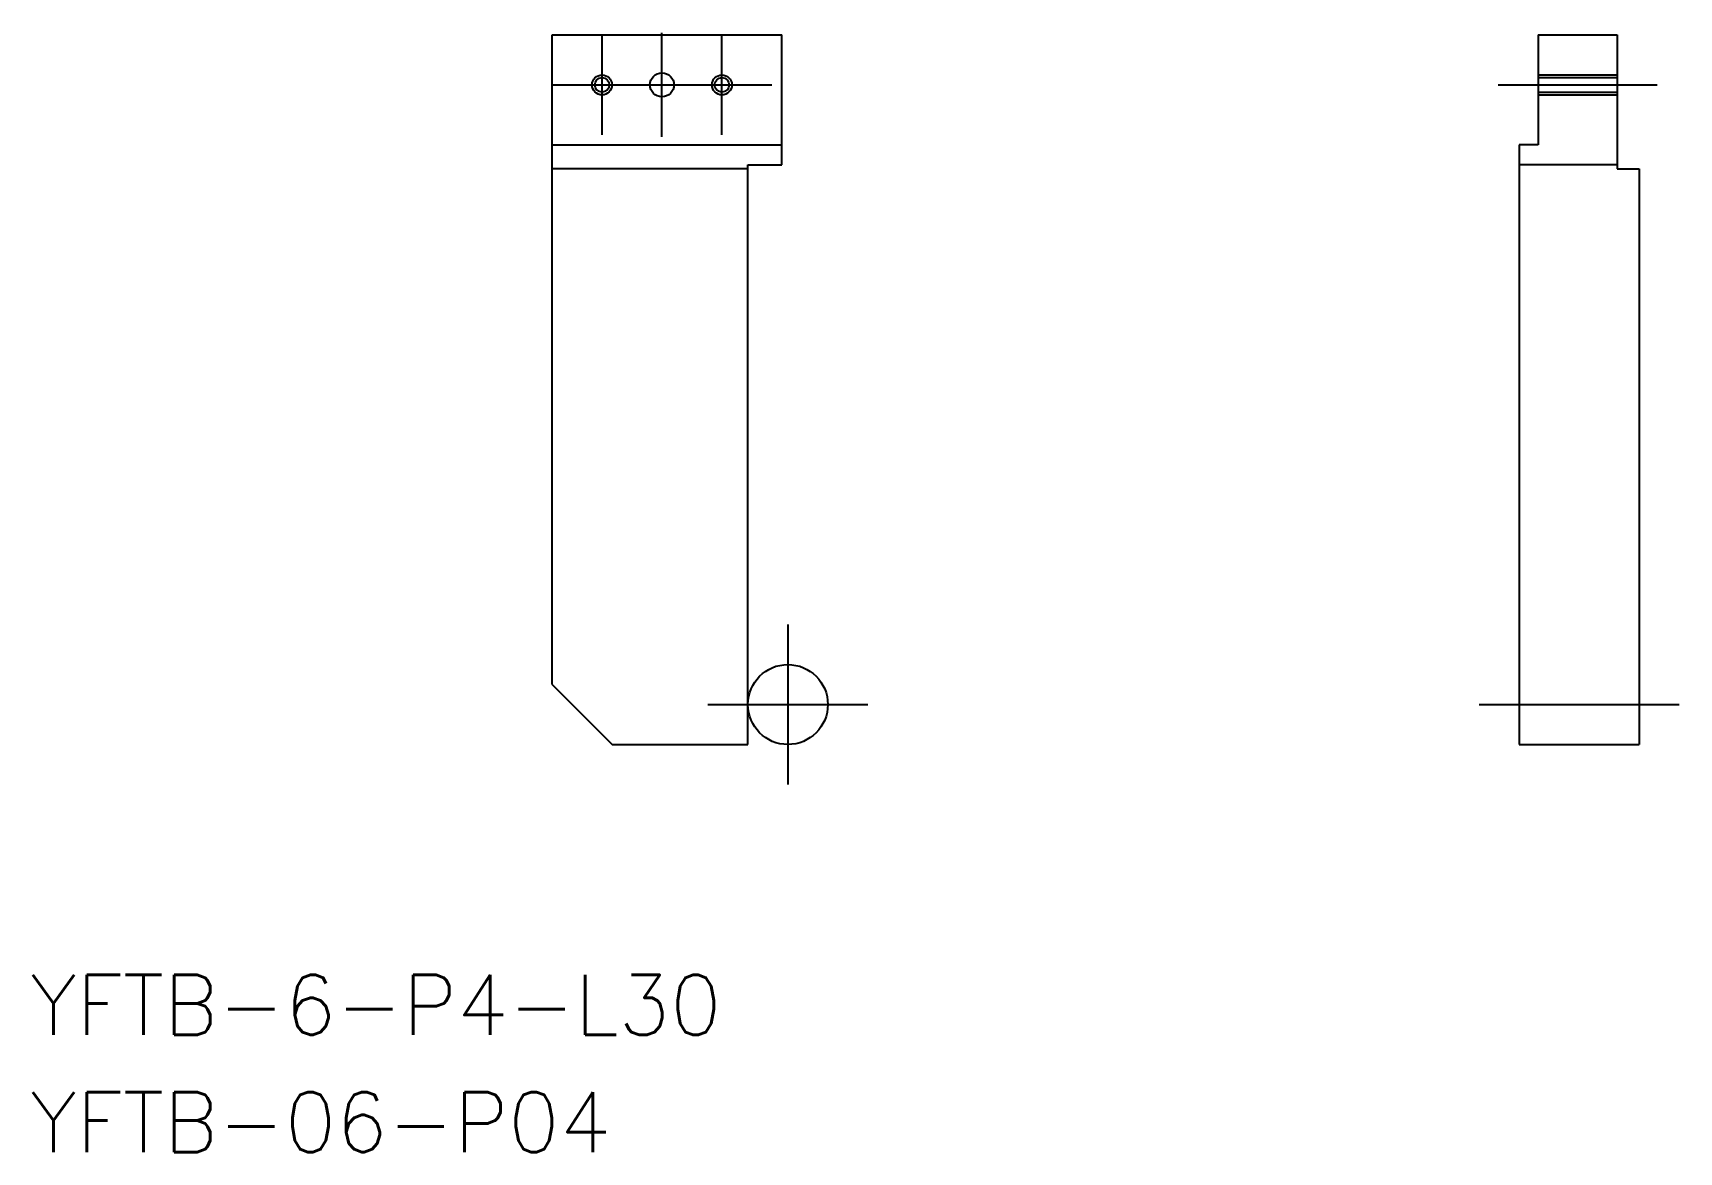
# Model space of a CAD drawing. Extents: x -37.8 to 44.6, y -22.4 to 33.6.
import ezdxf

# ---------------------------------------------------------------- set-up
doc = ezdxf.new("R2010")
doc.units = 0
for name, pattern in [('CENTER', [50.8, 31.75, -6.35, 6.35, -6.35]), ('DASHED', [19.05, 12.7, -6.35]), ('PHANTOM', [63.5, 31.75, -6.35, 6.35, -6.35, 6.35, -6.35])]:
    doc.linetypes.add(name, pattern=pattern)
doc.layers.get('0').update_dxf_attribs({"linetype": 'CONTINUOUS'})
doc.layers.add('CENTER', color=1, linetype='CENTER')
doc.styles.get("Standard").update_dxf_attribs({"font": 'txt.shx', "height": 3, "bigfont": 'bigfont.shx'})

msp = doc.modelspace()

# ---------------------------------------------------------------- linework, layer by layer
at = {"color": 7, "linetype": 'CONTINUOUS'}
for p, q in [((-11.8, 1), (-11.8, 33.5)), ((-11.8, 33.5), (-0.3, 33.5)), ((-0.3, 27), (-0.3, 33.5)), ((37.555, 33.5), (41.505, 33.5)), ((37.555, 33.5), (37.555, 28)), ((41.505, 33.5), (41.505, 26.8)), ((-11.8, 28), (-0.3, 28)), ((36.605, 28), (36.605, -2)), ((37.555, 28), (36.605, 28)), ((-2, -2), (-2, 27)), ((-2, 27), (-0.3, 27)), ((41.505, 27), (36.605, 27)), ((41.505, 26.8), (42.605, 26.8)), ((42.605, 26.8), (42.605, -2)), ((-11.8, 1), (-8.8, -2)), ((-8.8, -2), (-2, -2)), ((36.605, -2), (42.605, -2))]:
    msp.add_line(p, q, dxfattribs=at)
at = {"color": 3, "linetype": 'DASHED'}
for p, q in [((37.555, 31.5), (41.505, 31.5)), ((37.555, 31.364), (41.505, 31.364)), ((37.555, 30.636), (41.505, 30.636)), ((37.555, 30.5), (41.505, 30.5)), ((-2, 26.8), (-11.8, 26.8))]:
    msp.add_line(p, q, dxfattribs=at)
at = {"color": 3, "linetype": 'CONTINUOUS'}
for centre in [(-9.3, 31), (-3.3, 31)]:
    msp.add_circle(centre, 0.5, dxfattribs=at)
at = {"color": 7, "linetype": 'CONTINUOUS'}
for centre, radius in [((-9.3, 31), 0.364), ((-6.3, 31), 0.6), ((-3.3, 31), 0.364)]:
    msp.add_circle(centre, radius, dxfattribs=at)
at = {"color": 3, "linetype": 'PHANTOM'}
msp.add_circle((0, 0), 2, dxfattribs=at)
at = {"layer": 'CENTER', "color": 1, "linetype": 'CENTER'}
for p, q in [((-9.3, 28.5), (-9.3, 33.5)), ((-6.3, 28.4), (-6.3, 33.6)), ((-3.3, 28.5), (-3.3, 33.5)), ((-11.8, 31), (-0.8, 31)), ((35.555, 31), (43.505, 31)), ((0, 4), (0, -4)), ((-4, 0), (4, 0)), ((34.605, 0), (44.605, 0))]:
    msp.add_line(p, q, dxfattribs=at)

# ---------------------------------------------------------------- texts
at = {"color": 7, "linetype": 'CONTINUOUS'}
for s, p in [('YFTB-6-P4-L30', (-37.913, -16.528)), ('YFTB-06-P04', (-37.913, -22.392))]:
    msp.add_text(s, height=3, dxfattribs=at).set_placement(p)

doc.saveas('drawing.dxf')
